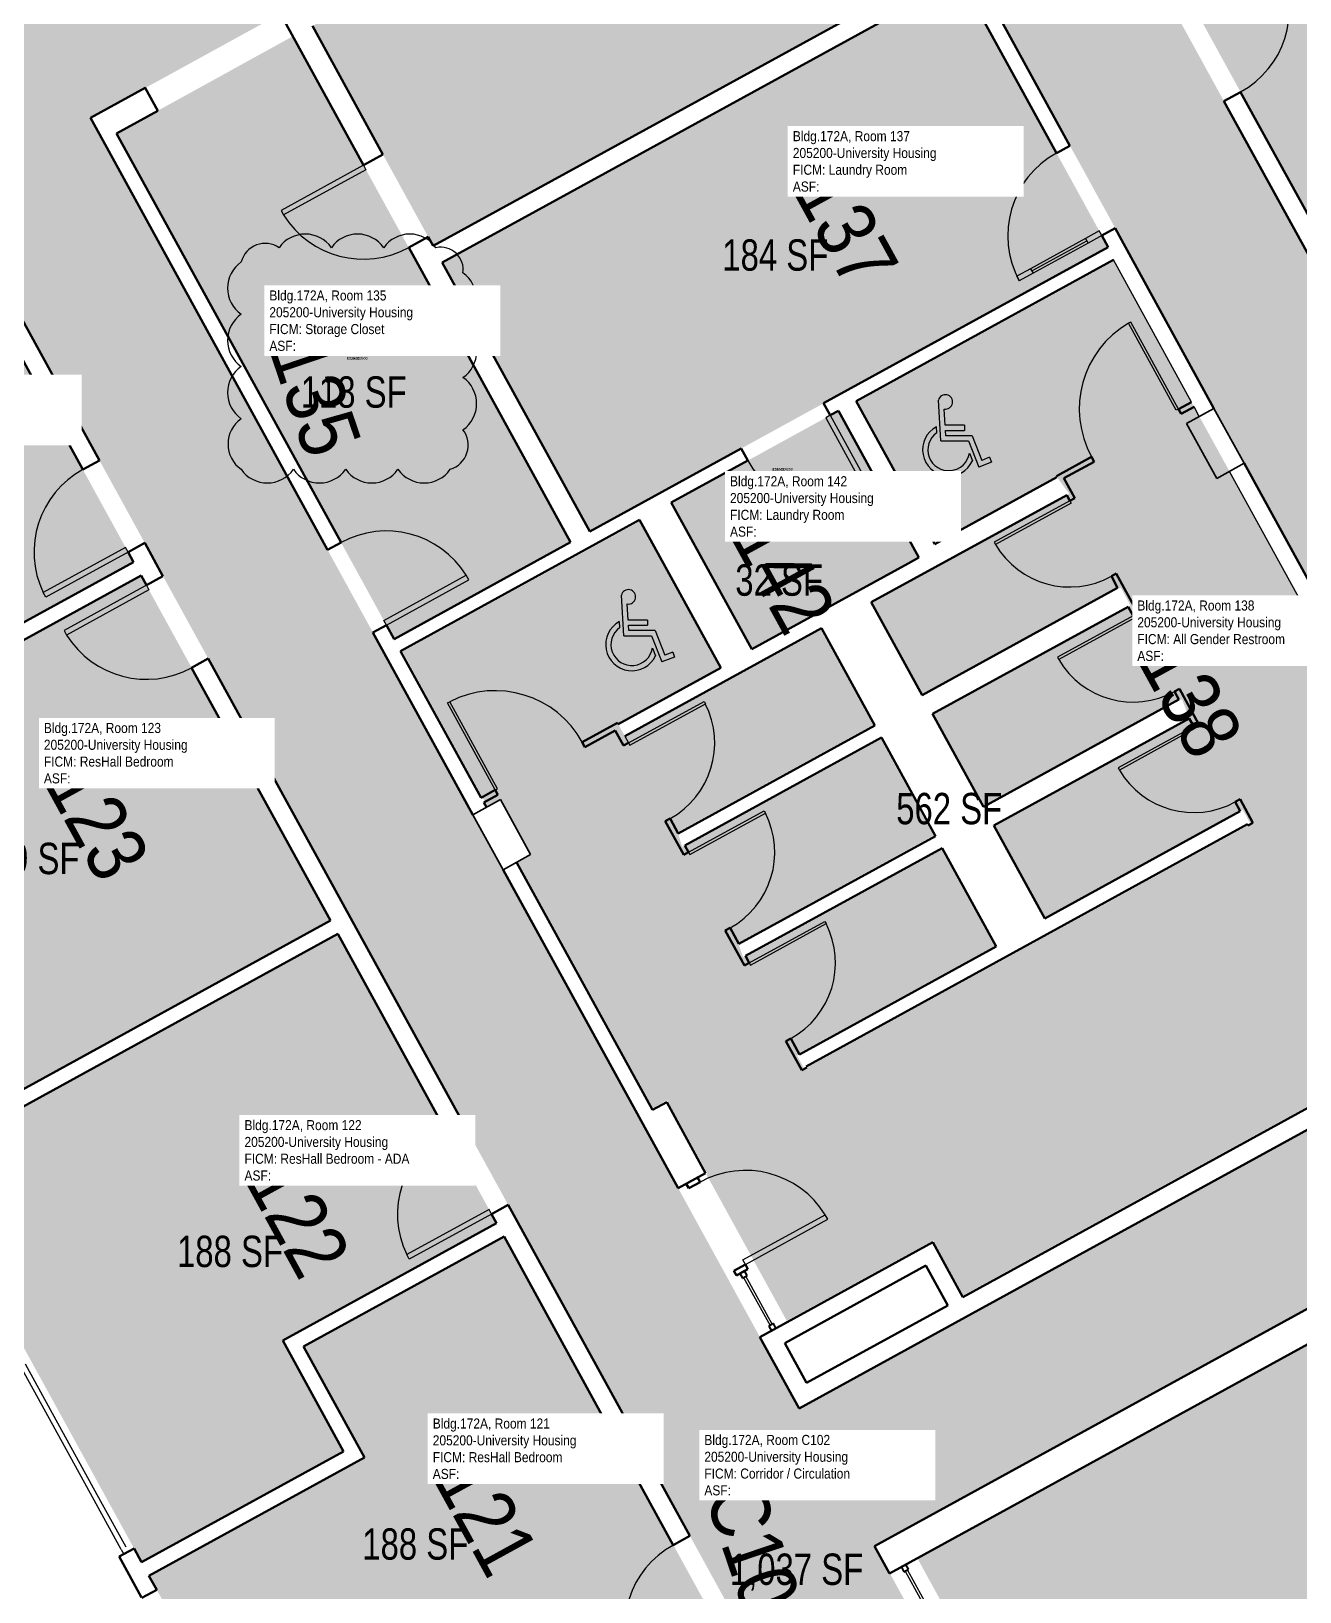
# Model space of a CAD drawing. Header units: inches. Extents: x 69231989 to 69233836, y 27661192 to 27663761.
# Drawn here: x 69232775 to 69233261, y 27661745 to 27662343 of the extents above; entities that cross this region are included whole.
import ezdxf
from ezdxf.enums import TextEntityAlignment as Align

# ---------------------------------------------------------------- set-up
doc = ezdxf.new("R2010")
doc.units = ezdxf.units.IN
doc.header["$LTSCALE"] = 100
doc.header["$MEASUREMENT"] = 0
doc.layers.get('0').update_dxf_attribs({"linetype": 'CONTINUOUS'})
for name, color, linetype in [('A-COLS', 5, 'CONTINUOUS'), ('A-DOOR', 2, 'CONTINUOUS'), ('A-GLAZ', 1, 'CONTINUOUS'), ('A-IDEN-ICON', 4, 'CONTINUOUS'), ('A-IDEN-RNUM', 7, 'CONTINUOUS'), ('A-IDEN-SNUM', 4, 'CONTINUOUS'), ('A-IDEN-VNUM', 4, 'CONTINUOUS'), ('A-WALL', 5, 'CONTINUOUS'), ('AREA-TEXT', 3, 'CONTINUOUS'), ('Rooms-Category-Color', 7, 'CONTINUOUS'), ('Rooms-College-Color', 7, 'CONTINUOUS'), ('Rooms-Department-Color', 7, 'CONTINUOUS'), ('Rooms-Division-Color', 7, 'CONTINUOUS'), ('Rooms-Information', 7, 'CONTINUOUS')]:
    doc.layers.add(name, color=color, linetype=linetype)
doc.layers.add('A-REV', color=1, linetype='CONTINUOUS', true_color=0xff0000)
doc.styles.add('CP_AREA', font='arial.ttf', dxfattribs={"height": 15})
doc.styles.add('CP_ROOMSNUMBER', font='arial.ttf', dxfattribs={"height": 1})
doc.styles.add('CP_ROOMVNUMBER', font='arial.ttf', dxfattribs={"width": 0.85, "height": 0.075})

# ---------------------------------------------------------------- blocks, each defined once
blk = doc.blocks.new('CPHC')
for p, q in [((5.49, 8), (5.01, 15.77)), ((6.31, 11), (6.12, 14.1)), ((4.7, 9.57), (4.63, 10.7)), ((10, 11), (6.31, 11)), ((6.37, 10), (10, 10)), ((6.43, 9), (6.37, 10)), ((11.48, 9), (6.43, 9)), ((10, 11), (10, 10)), ((11.48, 9), (13.31, 4.28)), ((5.49, 8), (10.79, 8)), ((10.79, 8), (12.74, 2.99)), ((10.95, 5.66), (11.53, 4.17)), ((15.18, 3.93), (12.74, 2.99)), ((14.82, 4.87), (13.31, 4.28)), ((14.82, 4.87), (15.18, 3.93))]:
    blk.add_line(p, q)
for centre, radius, start, end in [((6.35, 15.46), 1.38, 260.2584, 166.6451), ((7, 6.3), 5, 118.3454, 334.8586), ((7, 6.3), 4, 125.1719, 350.8537)]:
    blk.add_arc(centre, radius, start, end)

msp = doc.modelspace()

# ---------------------------------------------------------------- hatches: boundary and pattern name
at = {"layer": 'Rooms-Category-Color', "true_color": 0xadadad}
for points in [[(69232870.71, 27662349.36), (69233165.34, 27662511.1), (69233114.25, 27662661.49), (69232768.47, 27662544.03), (69232787.61, 27662487.69), (69232600.13, 27662424.01), (69232580.99, 27662480.34), (69232505.54, 27662454.71), (69232593.1, 27662196.95), (69232818.99, 27662320.96), (69232870.7, 27662349.37), (69232870.57, 27662349.28)], [(69232797.9, 27662309.76), (69232745.27, 27662280.86), (69232748.05, 27662275.8), (69232822.33, 27662140.47), (69232897.64, 27662003.28), (69232961.21, 27661887.46), (69233048.25, 27661728.9), (69233196.66, 27661458.53), (69233197.17, 27661457.6), (69233198.74, 27661454.75), (69233228.16, 27661401.15), (69233228.16, 27661401.15), (69233232.95, 27661392.42), (69233246.36, 27661368), (69233246.92, 27661368.31), (69233299.11, 27661396.96), (69233195.32, 27661586.04), (69233258.43, 27661620.68), (69233228.51, 27661675.19), (69233165.39, 27661640.54), (69233103.92, 27661752.52), (69233103.81, 27661752.46), (69233098.04, 27661762.98), (69233103.41, 27661765.93), (69233376.05, 27661915.58), (69233381.42, 27661918.53), (69233387.19, 27661908.01), (69233387.08, 27661907.95), (69233476.83, 27661744.44), (69233478.34, 27661741.7), (69233478.34, 27661741.7), (69233479.73, 27661739.16), (69233582.26, 27661552.38), (69233634.96, 27661581.31), (69233617.86, 27661612.47), (69233617.87, 27661612.47), (69233587.59, 27661667.64), (69233500.43, 27661826.42), (69233436.97, 27661942.02), (69233349.82, 27662100.8), (69233286.06, 27662216.95), (69233210.75, 27662354.14), (69233134.03, 27662493.92), (69233100.07, 27662475.28), (69233081.59, 27662465.14), (69233086.43, 27662456.32), (69233114.79, 27662404.66), (69233114.82, 27662404.61), (69233116.06, 27662402.3), (69233134.87, 27662368.01), (69233136.13, 27662365.71), (69233136.16, 27662365.66), (69233192.54, 27662262.95), (69233193.83, 27662260.59), (69233193.8, 27662260.57), (69233291.62, 27662082.25), (69233291.62, 27662082.25), (69233306.29, 27662055.51), (69233301.04, 27662052.63), (69233304.06, 27662047.13), (69233329.3, 27662001.15), (69233332.32, 27661995.65), (69233338.81, 27661996.21), (69233352.55, 27661971.15), (69233289.01, 27661936.27), (69233286.71, 27661935.01), (69233135.34, 27661851.92), (69233132.44, 27661850.33), (69233069.16, 27661815.59), (69233055.73, 27661840.05), (69233053.7, 27661843.85), (69233051.16, 27661848.48), (69233023.18, 27661899.46), (69233007.99, 27661927.13), (69233007.94, 27661927.11), (69232909.6, 27662106.27), (69232909.02, 27662107.32), (69232802.89, 27662300.68)], [(69233081.25, 27662453.54), (69232882.96, 27662344.7), (69232929.17, 27662260.52), (69233101.49, 27662355.04), (69233083.67, 27662387.51), (69233109.67, 27662401.78)], [(69233048.89, 27661988.37), (69233048.65, 27661988.82), (69233047.72, 27661988.3), (69233045.89, 27661993.85), (69233120.67, 27662034.9), (69233100.46, 27662071.72), (69233025.68, 27662030.67), (69233025.43, 27662031.11), (69233024.5, 27662030.59), (69233022.67, 27662036.15), (69233097.46, 27662077.2), (69233077.49, 27662113.58), (69233002.7, 27662072.53), (69232999.93, 27662077.57), (69233038.77, 27662098.89), (69233007.97, 27662155.01), (69232917.41, 27662105.29), (69232949.99, 27662045.94), (69232954.91, 27662048.64), (69232966.46, 27662027.6), (69232961.54, 27662024.9), (69233013.29, 27661930.61), (69233018.71, 27661933.58), (69233034.1, 27661905.53), (69233033.67, 27661905.29), (69233064.46, 27661849.19), (69233120.52, 27661879.96), (69233132.05, 27661858.96), (69233282.54, 27661941.56), (69233271.01, 27661962.57), (69233332.08, 27661996.09), (69233301.28, 27662052.19), (69233295.57, 27662049.05), (69233280.42, 27662076.67), (69233285.79, 27662079.62), (69233189.66, 27662254.74), (69233091.69, 27662200.96), (69233121.53, 27662146.6), (69233167.83, 27662172.01), (69233172.49, 27662165.73), (69233171.56, 27662165.21), (69233131.84, 27662143.41), (69233096.77, 27662124.16), (69233116.26, 27662088.66), (69233191.05, 27662129.71), (69233191.29, 27662129.27), (69233192.22, 27662129.78), (69233195.95, 27662122.99), (69233120.23, 27662081.43), (69233139.72, 27662045.93), (69233214.5, 27662086.98), (69233214.74, 27662086.54), (69233215.68, 27662087.05), (69233218.47, 27662079.74), (69233143.69, 27662038.69), (69233163.18, 27662003.19), (69233238.89, 27662044.75), (69233241.9, 27662039.28), (69233209.41, 27662021.44), (69233103.67, 27661963.4), (69233103.67, 27661963.4), (69233071.18, 27661945.56), (69233068.41, 27661950.6), (69233069.34, 27661951.11), (69233069.1, 27661951.55), (69233143.89, 27661992.6), (69233123.68, 27662029.42)]]:
    msp.add_hatch(color=253, dxfattribs=at).paths.add_polyline_path(points)
at = {"layer": 'Rooms-Category-Color', "true_color": 0x728ef3}
for points in [[(69233291, 27662223.01), (69233429.6, 27662299.09), (69233428.28, 27662301.5), (69233448.77, 27662312.75), (69233377.61, 27662442.38), (69233218.52, 27662355.06)], [(69233187.42, 27662260.07), (69233130.98, 27662362.89), (69233107.31, 27662349.9), (69233106.83, 27662349.7), (69233104.92, 27662348.65), (69232932.66, 27662254.16), (69232989.15, 27662151.24), (69233017.75, 27662166.93), (69233081.64, 27662202)], [(69232808.01, 27662303.56), (69232914.2, 27662110.09), (69232981.7, 27662147.15), (69232875.43, 27662340.75)], [(69232588.52, 27662174.17), (69232655.45, 27662052.23), (69232814.56, 27662139.56), (69232744.31, 27662267.55), (69232689.59, 27662237.51), (69232605.69, 27662191.46), (69232609.01, 27662185.42)], [(69233084.22, 27662197.43), (69233020.22, 27662162.3), (69233051.03, 27662106.18), (69233115.02, 27662141.31)], [(69232658.28, 27662047.08), (69232729.32, 27661917.66), (69232749.81, 27661928.91), (69232751.25, 27661926.28), (69232889.87, 27662002.37), (69232817.39, 27662134.41)], [(69232735.09, 27661907.14), (69232817.61, 27661756.8), (69232894.9, 27661799.23), (69232871.63, 27661841.63), (69232953.45, 27661886.55), (69232892.69, 27661997.22), (69232754.08, 27661921.13), (69232755.58, 27661918.39)], [(69233376.56, 27661902.17), (69233114.44, 27661758.29), (69233173.39, 27661650.91), (69233230.59, 27661682.31), (69233263.03, 27661623.21), (69233467.61, 27661735.5), (69233467.95, 27661735.69)], [(69232820.44, 27661751.65), (69232879.93, 27661643.28), (69232900.42, 27661654.53), (69232901.86, 27661651.9), (69233040.48, 27661727.99), (69232956.27, 27661881.4), (69232879.6, 27661839.31), (69232902.88, 27661796.91)]]:
    msp.add_hatch(color=171, dxfattribs=at).paths.add_polyline_path(points)
at = {"layer": 'Rooms-College-Color', "true_color": 0xadadad}
for points in [[(69232870.71, 27662349.36), (69233165.34, 27662511.1), (69233114.25, 27662661.49), (69232768.47, 27662544.03), (69232787.61, 27662487.69), (69232600.13, 27662424.01), (69232580.99, 27662480.34), (69232505.54, 27662454.71), (69232593.1, 27662196.95), (69232818.99, 27662320.96), (69232870.7, 27662349.37), (69232870.57, 27662349.28)], [(69232797.9, 27662309.76), (69232745.27, 27662280.86), (69232748.05, 27662275.8), (69232822.33, 27662140.47), (69232897.64, 27662003.28), (69232961.21, 27661887.46), (69233048.25, 27661728.9), (69233196.66, 27661458.53), (69233197.17, 27661457.6), (69233198.74, 27661454.75), (69233228.16, 27661401.15), (69233228.16, 27661401.15), (69233232.95, 27661392.42), (69233246.36, 27661368), (69233246.92, 27661368.31), (69233299.11, 27661396.96), (69233195.32, 27661586.04), (69233258.43, 27661620.68), (69233228.51, 27661675.19), (69233165.39, 27661640.54), (69233103.92, 27661752.52), (69233103.81, 27661752.46), (69233098.04, 27661762.98), (69233103.41, 27661765.93), (69233376.05, 27661915.58), (69233381.42, 27661918.53), (69233387.19, 27661908.01), (69233387.08, 27661907.95), (69233476.83, 27661744.44), (69233478.34, 27661741.7), (69233478.34, 27661741.7), (69233479.73, 27661739.16), (69233582.26, 27661552.38), (69233634.96, 27661581.31), (69233617.86, 27661612.47), (69233617.87, 27661612.47), (69233587.59, 27661667.64), (69233500.43, 27661826.42), (69233436.97, 27661942.02), (69233349.82, 27662100.8), (69233286.06, 27662216.95), (69233210.75, 27662354.14), (69233134.03, 27662493.92), (69233100.07, 27662475.28), (69233081.59, 27662465.14), (69233086.43, 27662456.32), (69233114.79, 27662404.66), (69233114.82, 27662404.61), (69233116.06, 27662402.3), (69233134.87, 27662368.01), (69233136.13, 27662365.71), (69233136.16, 27662365.66), (69233192.54, 27662262.95), (69233193.83, 27662260.59), (69233193.8, 27662260.57), (69233291.62, 27662082.25), (69233291.62, 27662082.25), (69233306.29, 27662055.51), (69233301.04, 27662052.63), (69233304.06, 27662047.13), (69233329.3, 27662001.15), (69233332.32, 27661995.65), (69233338.81, 27661996.21), (69233352.55, 27661971.15), (69233289.01, 27661936.27), (69233286.71, 27661935.01), (69233135.34, 27661851.92), (69233132.44, 27661850.33), (69233069.16, 27661815.59), (69233055.73, 27661840.05), (69233053.7, 27661843.85), (69233051.16, 27661848.48), (69233023.18, 27661899.46), (69233007.99, 27661927.13), (69233007.94, 27661927.11), (69232909.6, 27662106.27), (69232909.02, 27662107.32), (69232802.89, 27662300.68)], [(69233081.25, 27662453.54), (69232882.96, 27662344.7), (69232929.17, 27662260.52), (69233101.49, 27662355.04), (69233083.67, 27662387.51), (69233109.67, 27662401.78)], [(69233291, 27662223.01), (69233429.6, 27662299.09), (69233428.28, 27662301.5), (69233448.77, 27662312.75), (69233377.61, 27662442.38), (69233218.52, 27662355.06)], [(69233187.42, 27662260.07), (69233130.98, 27662362.89), (69233107.31, 27662349.9), (69233106.83, 27662349.7), (69233104.92, 27662348.65), (69232932.66, 27662254.16), (69232989.15, 27662151.24), (69233017.75, 27662166.93), (69233081.64, 27662202)], [(69232808.01, 27662303.56), (69232914.2, 27662110.09), (69232981.7, 27662147.15), (69232875.43, 27662340.75)], [(69232588.52, 27662174.17), (69232655.45, 27662052.23), (69232814.56, 27662139.56), (69232744.31, 27662267.55), (69232689.59, 27662237.51), (69232605.69, 27662191.46), (69232609.01, 27662185.42)], [(69233048.89, 27661988.37), (69233048.65, 27661988.82), (69233047.72, 27661988.3), (69233045.89, 27661993.85), (69233120.67, 27662034.9), (69233100.46, 27662071.72), (69233025.68, 27662030.67), (69233025.43, 27662031.11), (69233024.5, 27662030.59), (69233022.67, 27662036.15), (69233097.46, 27662077.2), (69233077.49, 27662113.58), (69233002.7, 27662072.53), (69232999.93, 27662077.57), (69233038.77, 27662098.89), (69233007.97, 27662155.01), (69232917.41, 27662105.29), (69232949.99, 27662045.94), (69232954.91, 27662048.64), (69232966.46, 27662027.6), (69232961.54, 27662024.9), (69233013.29, 27661930.61), (69233018.71, 27661933.58), (69233034.1, 27661905.53), (69233033.67, 27661905.29), (69233064.46, 27661849.19), (69233120.52, 27661879.96), (69233132.05, 27661858.96), (69233282.54, 27661941.56), (69233271.01, 27661962.57), (69233332.08, 27661996.09), (69233301.28, 27662052.19), (69233295.57, 27662049.05), (69233280.42, 27662076.67), (69233285.79, 27662079.62), (69233189.66, 27662254.74), (69233091.69, 27662200.96), (69233121.53, 27662146.6), (69233167.83, 27662172.01), (69233172.49, 27662165.73), (69233171.56, 27662165.21), (69233131.84, 27662143.41), (69233096.77, 27662124.16), (69233116.26, 27662088.66), (69233191.05, 27662129.71), (69233191.29, 27662129.27), (69233192.22, 27662129.78), (69233195.95, 27662122.99), (69233120.23, 27662081.43), (69233139.72, 27662045.93), (69233214.5, 27662086.98), (69233214.74, 27662086.54), (69233215.68, 27662087.05), (69233218.47, 27662079.74), (69233143.69, 27662038.69), (69233163.18, 27662003.19), (69233238.89, 27662044.75), (69233241.9, 27662039.28), (69233209.41, 27662021.44), (69233103.67, 27661963.4), (69233103.67, 27661963.4), (69233071.18, 27661945.56), (69233068.41, 27661950.6), (69233069.34, 27661951.11), (69233069.1, 27661951.55), (69233143.89, 27661992.6), (69233123.68, 27662029.42)], [(69233084.22, 27662197.43), (69233020.22, 27662162.3), (69233051.03, 27662106.18), (69233115.02, 27662141.31)], [(69232658.28, 27662047.08), (69232729.32, 27661917.66), (69232749.81, 27661928.91), (69232751.25, 27661926.28), (69232889.87, 27662002.37), (69232817.39, 27662134.41)], [(69232735.09, 27661907.14), (69232817.61, 27661756.8), (69232894.9, 27661799.23), (69232871.63, 27661841.63), (69232953.45, 27661886.55), (69232892.69, 27661997.22), (69232754.08, 27661921.13), (69232755.58, 27661918.39)], [(69233376.56, 27661902.17), (69233114.44, 27661758.29), (69233173.39, 27661650.91), (69233230.59, 27661682.31), (69233263.03, 27661623.21), (69233467.61, 27661735.5), (69233467.95, 27661735.69)], [(69232820.44, 27661751.65), (69232879.93, 27661643.28), (69232900.42, 27661654.53), (69232901.86, 27661651.9), (69233040.48, 27661727.99), (69232956.27, 27661881.4), (69232879.6, 27661839.31), (69232902.88, 27661796.91)]]:
    msp.add_hatch(color=253, dxfattribs=at).paths.add_polyline_path(points)
at = {"layer": 'Rooms-Department-Color', "true_color": 0xacacac}
for points in [[(69232870.71, 27662349.36), (69233165.34, 27662511.1), (69233114.25, 27662661.49), (69232768.47, 27662544.03), (69232787.61, 27662487.69), (69232600.13, 27662424.01), (69232580.99, 27662480.34), (69232505.54, 27662454.71), (69232593.1, 27662196.95), (69232818.99, 27662320.96), (69232870.7, 27662349.37), (69232870.57, 27662349.28)], [(69232797.9, 27662309.76), (69232745.27, 27662280.86), (69232748.05, 27662275.8), (69232822.33, 27662140.47), (69232897.64, 27662003.28), (69232961.21, 27661887.46), (69233048.25, 27661728.9), (69233196.66, 27661458.53), (69233197.17, 27661457.6), (69233198.74, 27661454.75), (69233228.16, 27661401.15), (69233228.16, 27661401.15), (69233232.95, 27661392.42), (69233246.36, 27661368), (69233246.92, 27661368.31), (69233299.11, 27661396.96), (69233195.32, 27661586.04), (69233258.43, 27661620.68), (69233228.51, 27661675.19), (69233165.39, 27661640.54), (69233103.92, 27661752.52), (69233103.81, 27661752.46), (69233098.04, 27661762.98), (69233103.41, 27661765.93), (69233376.05, 27661915.58), (69233381.42, 27661918.53), (69233387.19, 27661908.01), (69233387.08, 27661907.95), (69233476.83, 27661744.44), (69233478.34, 27661741.7), (69233478.34, 27661741.7), (69233479.73, 27661739.16), (69233582.26, 27661552.38), (69233634.96, 27661581.31), (69233617.86, 27661612.47), (69233617.87, 27661612.47), (69233587.59, 27661667.64), (69233500.43, 27661826.42), (69233436.97, 27661942.02), (69233349.82, 27662100.8), (69233286.06, 27662216.95), (69233210.75, 27662354.14), (69233134.03, 27662493.92), (69233100.07, 27662475.28), (69233081.59, 27662465.14), (69233086.43, 27662456.32), (69233114.79, 27662404.66), (69233114.82, 27662404.61), (69233116.06, 27662402.3), (69233134.87, 27662368.01), (69233136.13, 27662365.71), (69233136.16, 27662365.66), (69233192.54, 27662262.95), (69233193.83, 27662260.59), (69233193.8, 27662260.57), (69233291.62, 27662082.25), (69233291.62, 27662082.25), (69233306.29, 27662055.51), (69233301.04, 27662052.63), (69233304.06, 27662047.13), (69233329.3, 27662001.15), (69233332.32, 27661995.65), (69233338.81, 27661996.21), (69233352.55, 27661971.15), (69233289.01, 27661936.27), (69233286.71, 27661935.01), (69233135.34, 27661851.92), (69233132.44, 27661850.33), (69233069.16, 27661815.59), (69233055.73, 27661840.05), (69233053.7, 27661843.85), (69233051.16, 27661848.48), (69233023.18, 27661899.46), (69233007.99, 27661927.13), (69233007.94, 27661927.11), (69232909.6, 27662106.27), (69232909.02, 27662107.32), (69232802.89, 27662300.68)], [(69233081.25, 27662453.54), (69232882.96, 27662344.7), (69232929.17, 27662260.52), (69233101.49, 27662355.04), (69233083.67, 27662387.51), (69233109.67, 27662401.78)], [(69233048.89, 27661988.37), (69233048.65, 27661988.82), (69233047.72, 27661988.3), (69233045.89, 27661993.85), (69233120.67, 27662034.9), (69233100.46, 27662071.72), (69233025.68, 27662030.67), (69233025.43, 27662031.11), (69233024.5, 27662030.59), (69233022.67, 27662036.15), (69233097.46, 27662077.2), (69233077.49, 27662113.58), (69233002.7, 27662072.53), (69232999.93, 27662077.57), (69233038.77, 27662098.89), (69233007.97, 27662155.01), (69232917.41, 27662105.29), (69232949.99, 27662045.94), (69232954.91, 27662048.64), (69232966.46, 27662027.6), (69232961.54, 27662024.9), (69233013.29, 27661930.61), (69233018.71, 27661933.58), (69233034.1, 27661905.53), (69233033.67, 27661905.29), (69233064.46, 27661849.19), (69233120.52, 27661879.96), (69233132.05, 27661858.96), (69233282.54, 27661941.56), (69233271.01, 27661962.57), (69233332.08, 27661996.09), (69233301.28, 27662052.19), (69233295.57, 27662049.05), (69233280.42, 27662076.67), (69233285.79, 27662079.62), (69233189.66, 27662254.74), (69233091.69, 27662200.96), (69233121.53, 27662146.6), (69233167.83, 27662172.01), (69233172.49, 27662165.73), (69233171.56, 27662165.21), (69233131.84, 27662143.41), (69233096.77, 27662124.16), (69233116.26, 27662088.66), (69233191.05, 27662129.71), (69233191.29, 27662129.27), (69233192.22, 27662129.78), (69233195.95, 27662122.99), (69233120.23, 27662081.43), (69233139.72, 27662045.93), (69233214.5, 27662086.98), (69233214.74, 27662086.54), (69233215.68, 27662087.05), (69233218.47, 27662079.74), (69233143.69, 27662038.69), (69233163.18, 27662003.19), (69233238.89, 27662044.75), (69233241.9, 27662039.28), (69233209.41, 27662021.44), (69233103.67, 27661963.4), (69233103.67, 27661963.4), (69233071.18, 27661945.56), (69233068.41, 27661950.6), (69233069.34, 27661951.11), (69233069.1, 27661951.55), (69233143.89, 27661992.6), (69233123.68, 27662029.42)]]:
    msp.add_hatch(color=253, dxfattribs=at).paths.add_polyline_path(points)
at = {"layer": 'Rooms-Department-Color', "true_color": 0x604aed}
for points in [[(69233291, 27662223.01), (69233429.6, 27662299.09), (69233428.28, 27662301.5), (69233448.77, 27662312.75), (69233377.61, 27662442.38), (69233218.52, 27662355.06)], [(69233187.42, 27662260.07), (69233130.98, 27662362.89), (69233107.31, 27662349.9), (69233106.83, 27662349.7), (69233104.92, 27662348.65), (69232932.66, 27662254.16), (69232989.15, 27662151.24), (69233017.75, 27662166.93), (69233081.64, 27662202)], [(69232808.01, 27662303.56), (69232914.2, 27662110.09), (69232981.7, 27662147.15), (69232875.43, 27662340.75)], [(69232588.52, 27662174.17), (69232655.45, 27662052.23), (69232814.56, 27662139.56), (69232744.31, 27662267.55), (69232689.59, 27662237.51), (69232605.69, 27662191.46), (69232609.01, 27662185.42)], [(69233084.22, 27662197.43), (69233020.22, 27662162.3), (69233051.03, 27662106.18), (69233115.02, 27662141.31)], [(69232658.28, 27662047.08), (69232729.32, 27661917.66), (69232749.81, 27661928.91), (69232751.25, 27661926.28), (69232889.87, 27662002.37), (69232817.39, 27662134.41)], [(69232735.09, 27661907.14), (69232817.61, 27661756.8), (69232894.9, 27661799.23), (69232871.63, 27661841.63), (69232953.45, 27661886.55), (69232892.69, 27661997.22), (69232754.08, 27661921.13), (69232755.58, 27661918.39)], [(69233376.56, 27661902.17), (69233114.44, 27661758.29), (69233173.39, 27661650.91), (69233230.59, 27661682.31), (69233263.03, 27661623.21), (69233467.61, 27661735.5), (69233467.95, 27661735.69)], [(69232820.44, 27661751.65), (69232879.93, 27661643.28), (69232900.42, 27661654.53), (69232901.86, 27661651.9), (69233040.48, 27661727.99), (69232956.27, 27661881.4), (69232879.6, 27661839.31), (69232902.88, 27661796.91)]]:
    msp.add_hatch(color=173, dxfattribs=at).paths.add_polyline_path(points)
at = {"layer": 'Rooms-Division-Color', "true_color": 0xadadad}
for points in [[(69232870.71, 27662349.36), (69233165.34, 27662511.1), (69233114.25, 27662661.49), (69232768.47, 27662544.03), (69232787.61, 27662487.69), (69232600.13, 27662424.01), (69232580.99, 27662480.34), (69232505.54, 27662454.71), (69232593.1, 27662196.95), (69232818.99, 27662320.96), (69232870.7, 27662349.37), (69232870.57, 27662349.28)], [(69232797.9, 27662309.76), (69232745.27, 27662280.86), (69232748.05, 27662275.8), (69232822.33, 27662140.47), (69232897.64, 27662003.28), (69232961.21, 27661887.46), (69233048.25, 27661728.9), (69233196.66, 27661458.53), (69233197.17, 27661457.6), (69233198.74, 27661454.75), (69233228.16, 27661401.15), (69233228.16, 27661401.15), (69233232.95, 27661392.42), (69233246.36, 27661368), (69233246.92, 27661368.31), (69233299.11, 27661396.96), (69233195.32, 27661586.04), (69233258.43, 27661620.68), (69233228.51, 27661675.19), (69233165.39, 27661640.54), (69233103.92, 27661752.52), (69233103.81, 27661752.46), (69233098.04, 27661762.98), (69233103.41, 27661765.93), (69233376.05, 27661915.58), (69233381.42, 27661918.53), (69233387.19, 27661908.01), (69233387.08, 27661907.95), (69233476.83, 27661744.44), (69233478.34, 27661741.7), (69233478.34, 27661741.7), (69233479.73, 27661739.16), (69233582.26, 27661552.38), (69233634.96, 27661581.31), (69233617.86, 27661612.47), (69233617.87, 27661612.47), (69233587.59, 27661667.64), (69233500.43, 27661826.42), (69233436.97, 27661942.02), (69233349.82, 27662100.8), (69233286.06, 27662216.95), (69233210.75, 27662354.14), (69233134.03, 27662493.92), (69233100.07, 27662475.28), (69233081.59, 27662465.14), (69233086.43, 27662456.32), (69233114.79, 27662404.66), (69233114.82, 27662404.61), (69233116.06, 27662402.3), (69233134.87, 27662368.01), (69233136.13, 27662365.71), (69233136.16, 27662365.66), (69233192.54, 27662262.95), (69233193.83, 27662260.59), (69233193.8, 27662260.57), (69233291.62, 27662082.25), (69233291.62, 27662082.25), (69233306.29, 27662055.51), (69233301.04, 27662052.63), (69233304.06, 27662047.13), (69233329.3, 27662001.15), (69233332.32, 27661995.65), (69233338.81, 27661996.21), (69233352.55, 27661971.15), (69233289.01, 27661936.27), (69233286.71, 27661935.01), (69233135.34, 27661851.92), (69233132.44, 27661850.33), (69233069.16, 27661815.59), (69233055.73, 27661840.05), (69233053.7, 27661843.85), (69233051.16, 27661848.48), (69233023.18, 27661899.46), (69233007.99, 27661927.13), (69233007.94, 27661927.11), (69232909.6, 27662106.27), (69232909.02, 27662107.32), (69232802.89, 27662300.68)], [(69233081.25, 27662453.54), (69232882.96, 27662344.7), (69232929.17, 27662260.52), (69233101.49, 27662355.04), (69233083.67, 27662387.51), (69233109.67, 27662401.78)], [(69233048.89, 27661988.37), (69233048.65, 27661988.82), (69233047.72, 27661988.3), (69233045.89, 27661993.85), (69233120.67, 27662034.9), (69233100.46, 27662071.72), (69233025.68, 27662030.67), (69233025.43, 27662031.11), (69233024.5, 27662030.59), (69233022.67, 27662036.15), (69233097.46, 27662077.2), (69233077.49, 27662113.58), (69233002.7, 27662072.53), (69232999.93, 27662077.57), (69233038.77, 27662098.89), (69233007.97, 27662155.01), (69232917.41, 27662105.29), (69232949.99, 27662045.94), (69232954.91, 27662048.64), (69232966.46, 27662027.6), (69232961.54, 27662024.9), (69233013.29, 27661930.61), (69233018.71, 27661933.58), (69233034.1, 27661905.53), (69233033.67, 27661905.29), (69233064.46, 27661849.19), (69233120.52, 27661879.96), (69233132.05, 27661858.96), (69233282.54, 27661941.56), (69233271.01, 27661962.57), (69233332.08, 27661996.09), (69233301.28, 27662052.19), (69233295.57, 27662049.05), (69233280.42, 27662076.67), (69233285.79, 27662079.62), (69233189.66, 27662254.74), (69233091.69, 27662200.96), (69233121.53, 27662146.6), (69233167.83, 27662172.01), (69233172.49, 27662165.73), (69233171.56, 27662165.21), (69233131.84, 27662143.41), (69233096.77, 27662124.16), (69233116.26, 27662088.66), (69233191.05, 27662129.71), (69233191.29, 27662129.27), (69233192.22, 27662129.78), (69233195.95, 27662122.99), (69233120.23, 27662081.43), (69233139.72, 27662045.93), (69233214.5, 27662086.98), (69233214.74, 27662086.54), (69233215.68, 27662087.05), (69233218.47, 27662079.74), (69233143.69, 27662038.69), (69233163.18, 27662003.19), (69233238.89, 27662044.75), (69233241.9, 27662039.28), (69233209.41, 27662021.44), (69233103.67, 27661963.4), (69233103.67, 27661963.4), (69233071.18, 27661945.56), (69233068.41, 27661950.6), (69233069.34, 27661951.11), (69233069.1, 27661951.55), (69233143.89, 27661992.6), (69233123.68, 27662029.42)]]:
    msp.add_hatch(color=253, dxfattribs=at).paths.add_polyline_path(points)
at = {"layer": 'Rooms-Division-Color', "true_color": 0x604aed}
for points in [[(69233291, 27662223.01), (69233429.6, 27662299.09), (69233428.28, 27662301.5), (69233448.77, 27662312.75), (69233377.61, 27662442.38), (69233218.52, 27662355.06)], [(69233187.42, 27662260.07), (69233130.98, 27662362.89), (69233107.31, 27662349.9), (69233106.83, 27662349.7), (69233104.92, 27662348.65), (69232932.66, 27662254.16), (69232989.15, 27662151.24), (69233017.75, 27662166.93), (69233081.64, 27662202)], [(69232808.01, 27662303.56), (69232914.2, 27662110.09), (69232981.7, 27662147.15), (69232875.43, 27662340.75)], [(69232588.52, 27662174.17), (69232655.45, 27662052.23), (69232814.56, 27662139.56), (69232744.31, 27662267.55), (69232689.59, 27662237.51), (69232605.69, 27662191.46), (69232609.01, 27662185.42)], [(69233084.22, 27662197.43), (69233020.22, 27662162.3), (69233051.03, 27662106.18), (69233115.02, 27662141.31)], [(69232658.28, 27662047.08), (69232729.32, 27661917.66), (69232749.81, 27661928.91), (69232751.25, 27661926.28), (69232889.87, 27662002.37), (69232817.39, 27662134.41)], [(69232735.09, 27661907.14), (69232817.61, 27661756.8), (69232894.9, 27661799.23), (69232871.63, 27661841.63), (69232953.45, 27661886.55), (69232892.69, 27661997.22), (69232754.08, 27661921.13), (69232755.58, 27661918.39)], [(69233376.56, 27661902.17), (69233114.44, 27661758.29), (69233173.39, 27661650.91), (69233230.59, 27661682.31), (69233263.03, 27661623.21), (69233467.61, 27661735.5), (69233467.95, 27661735.69)], [(69232820.44, 27661751.65), (69232879.93, 27661643.28), (69232900.42, 27661654.53), (69232901.86, 27661651.9), (69233040.48, 27661727.99), (69232956.27, 27661881.4), (69232879.6, 27661839.31), (69232902.88, 27661796.91)]]:
    msp.add_hatch(color=173, dxfattribs=at).paths.add_polyline_path(points)

# ---------------------------------------------------------------- linework, layer by layer
at = {"layer": 'A-COLS', "lineweight": 35}
for p, q in [((69233217.39, 27662192.61), (69233227.91, 27662198.38)), ((69233227.91, 27662198.38), (69233239.46, 27662177.34)), ((69233228.94, 27662171.57), (69233217.39, 27662192.61)), ((69233239.46, 27662177.34), (69233228.94, 27662171.57)), ((69232944.39, 27662042.87), (69232954.91, 27662048.64)), ((69232954.91, 27662048.64), (69232966.46, 27662027.59)), ((69232955.94, 27662021.82), (69232944.39, 27662042.87)), ((69232966.46, 27662027.59), (69232955.94, 27662021.82))]:
    msp.add_line(p, q, dxfattribs=at)
at = {"layer": 'A-DOOR'}
for p, q in [((69232902.49, 27662291.45), (69232870.98, 27662274.15)), ((69232902.49, 27662291.45), (69232903.46, 27662289.69)), ((69232903.46, 27662289.69), (69232871.95, 27662272.4)), ((69232870.98, 27662274.15), (69232871.95, 27662272.4)), ((69233184.01, 27662266.27), (69233178.75, 27662263.38)), ((69233184.98, 27662264.51), (69233184.01, 27662266.27)), ((69233178.75, 27662263.38), (69233157.72, 27662251.83)), ((69233158.2, 27662250.96), (69233179.24, 27662262.5)), ((69233179.72, 27662261.63), (69233158.68, 27662250.08)), ((69233178.75, 27662263.38), (69233179.72, 27662261.63)), ((69233184.98, 27662264.51), (69233179.72, 27662261.63)), ((69233157.72, 27662251.83), (69233152.46, 27662248.94)), ((69233153.42, 27662247.19), (69233152.46, 27662248.94)), ((69233158.68, 27662250.08), (69233153.42, 27662247.19)), ((69233157.72, 27662251.83), (69233158.68, 27662250.08)), ((69233196.1, 27662231.41), (69233195.23, 27662230.93)), ((69233213.5, 27662197.63), (69233195.23, 27662230.93)), ((69233214.37, 27662198.11), (69233196.1, 27662231.41)), ((69233081.1, 27662195.72), (69233079.35, 27662194.75)), ((69233079.35, 27662194.75), (69233096.67, 27662163.2)), ((69233081.1, 27662195.72), (69233098.42, 27662164.16)), ((69233214.37, 27662198.11), (69233213.5, 27662197.63)), ((69233098.42, 27662164.16), (69233096.67, 27662163.2)), ((69233172.76, 27662163.02), (69233143.85, 27662147.15)), ((69233173.24, 27662162.15), (69233144.33, 27662146.27)), ((69233172.76, 27662163.02), (69233173.24, 27662162.15)), ((69233143.85, 27662147.15), (69233144.33, 27662146.27)), ((69232811.5, 27662145.14), (69232779.99, 27662127.85)), ((69232812.46, 27662143.39), (69232780.95, 27662126.09)), ((69232812.46, 27662143.39), (69232811.5, 27662145.14)), ((69232819.44, 27662130.68), (69232787.93, 27662113.38)), ((69232820.4, 27662128.92), (69232788.89, 27662111.63)), ((69232819.44, 27662130.68), (69232820.4, 27662128.92)), ((69232910.3, 27662117.2), (69232941.81, 27662134.5)), ((69232911.26, 27662115.45), (69232942.77, 27662132.75)), ((69232942.77, 27662132.75), (69232941.81, 27662134.5)), ((69232780.95, 27662126.09), (69232779.99, 27662127.85)), ((69232911.26, 27662115.45), (69232910.3, 27662117.2)), ((69233196.94, 27662118.97), (69233168.03, 27662103.1)), ((69233197.42, 27662118.1), (69233168.51, 27662102.22)), ((69233196.94, 27662118.97), (69233197.42, 27662118.1)), ((69232787.93, 27662113.38), (69232788.89, 27662111.63)), ((69233168.03, 27662103.1), (69233168.51, 27662102.22)), ((69232934.63, 27662085.63), (69232935.51, 27662086.11)), ((69232952.91, 27662052.33), (69232934.63, 27662085.63)), ((69232953.79, 27662052.81), (69232935.51, 27662086.11)), ((69233003.9, 27662070.33), (69233032.82, 27662086.21)), ((69233004.38, 27662069.46), (69233033.3, 27662085.33)), ((69233032.82, 27662086.21), (69233033.3, 27662085.33)), ((69233220.16, 27662076.68), (69233191.24, 27662060.8)), ((69233220.64, 27662075.8), (69233191.72, 27662059.93)), ((69233220.16, 27662076.68), (69233220.64, 27662075.8)), ((69233003.9, 27662070.33), (69233004.38, 27662069.46)), ((69233191.24, 27662060.8), (69233191.72, 27662059.93)), ((69232952.91, 27662052.33), (69232953.79, 27662052.81)), ((69233026.88, 27662028.48), (69233055.79, 27662044.35)), ((69233027.36, 27662027.6), (69233056.27, 27662043.47)), ((69233055.79, 27662044.35), (69233056.27, 27662043.47)), ((69233026.88, 27662028.48), (69233027.36, 27662027.6)), ((69233050.1, 27661986.18), (69233079.01, 27662002.05)), ((69233050.58, 27661985.3), (69233079.49, 27662001.17)), ((69233079.01, 27662002.05), (69233079.49, 27662001.17)), ((69233050.1, 27661986.18), (69233050.58, 27661985.3)), ((69232950.56, 27661891.81), (69232919.05, 27661874.51)), ((69232951.52, 27661890.05), (69232920.01, 27661872.76)), ((69232951.52, 27661890.05), (69232950.56, 27661891.81)), ((69233047.68, 27661872.49), (69233079.19, 27661889.79)), ((69233080.15, 27661888.03), (69233079.19, 27661889.79)), ((69233048.64, 27661870.74), (69233080.15, 27661888.03)), ((69232920.01, 27661872.76), (69232919.05, 27661874.51)), ((69233048.64, 27661870.74), (69233047.68, 27661872.49))]:
    msp.add_line(p, q, dxfattribs=at)
at = {"layer": 'A-DOOR', "lineweight": 25}
for centre, radius, start, end in [((69233220.75, 27662351), 36, 298.76336, 25.57862), ((69233184.98, 27662264.51), 36, 118.76281, 208.76281), ((69232902.49, 27662291.45), 36, 211.94755, 298.76281), ((69233214.37, 27662198.11), 38, 120.25338, 208.74543), ((69233081.1, 27662195.72), 36, 208.76281, 298.76281), ((69232812.46, 27662143.39), 36, 118.76281, 205.57807), ((69232911.26, 27662115.45), 36, 31.94755, 118.76281), ((69233172.76, 27662163.02), 33, 210.49931, 298.76281), ((69232819.44, 27662130.68), 36, 211.94755, 298.76281), ((69233196.94, 27662118.97), 33, 210.49931, 298.76281), ((69232952.91, 27662052.33), 38, 28.76281, 117.25485), ((69233003.9, 27662070.33), 33, 298.76281, 27.02631), ((69233220.16, 27662076.68), 33, 210.49931, 298.76281), ((69233026.88, 27662028.48), 33, 298.76281, 27.02631), ((69233050.1, 27661986.18), 33, 298.76281, 27.02631), ((69232951.52, 27661890.05), 36, 118.76281, 205.57807), ((69233048.64, 27661870.74), 36, 31.94755, 118.76281), ((69233038.38, 27661731.82), 36, 118.76281, 205.57807)]:
    msp.add_arc(centre, radius, start, end, dxfattribs=at)
at = {"layer": 'A-GLAZ', "lineweight": 40, "extrusion": (0, 0, -1)}
for p, q in [((69233048.29, 27661868.26), (69233046.54, 27661867.3)), ((69233046.54, 27661867.3), (69233047.5, 27661865.55)), ((69233047.5, 27661865.55), (69233049.25, 27661866.51)), ((69233049.25, 27661866.51), (69233048.29, 27661868.26)), ((69233059.36, 27661848.1), (69233057.6, 27661847.14)), ((69233060.32, 27661846.35), (69233059.36, 27661848.1)), ((69233057.6, 27661847.14), (69233058.57, 27661845.38)), ((69233058.57, 27661845.38), (69233060.32, 27661846.35))]:
    msp.add_line(p, q, dxfattribs=at)
at = {"layer": 'A-GLAZ'}
for p, q in [((69233048.81, 27661866.27), (69233047.94, 27661865.79)), ((69233058.92, 27661847.86), (69233048.81, 27661866.27)), ((69233047.94, 27661865.79), (69233058.04, 27661847.38)), ((69233058.04, 27661847.38), (69233058.92, 27661847.86)), ((69232780.94, 27661814.26), (69232771.32, 27661831.79)), ((69232773.07, 27661832.76), (69232782.69, 27661815.22)), ((69232800.19, 27661779.2), (69232780.94, 27661814.26)), ((69232782.69, 27661815.22), (69232801.94, 27661780.16)), ((69232809.81, 27661761.66), (69232800.19, 27661779.2)), ((69232801.94, 27661780.16), (69232811.57, 27661762.63)), ((69232809.81, 27661761.66), (69232810.77, 27661759.91)), ((69233110.59, 27661753.9), (69233109.72, 27661753.42)), ((69233109.72, 27661753.42), (69233128.2, 27661719.75)), ((69233129.07, 27661720.23), (69233110.59, 27661753.9))]:
    msp.add_line(p, q, dxfattribs=at)
at = {"layer": 'A-GLAZ', "lineweight": 40}
for p, q in [((69233110.07, 27661755.89), (69233108.32, 27661754.93)), ((69233108.32, 27661754.93), (69233109.28, 27661753.18)), ((69233109.28, 27661753.18), (69233111.03, 27661754.14)), ((69233111.03, 27661754.14), (69233110.07, 27661755.89))]:
    msp.add_line(p, q, dxfattribs=at)
at = {"layer": 'A-REV'}
msp.add_lwpolyline([(69232855.71, 27662175.04, 0.520567), (69232875.71, 27662175.04, 0.520567), (69232895.71, 27662175.04, 0.520567), (69232915.71, 27662175.04, 0.520567), (69232935.71, 27662175.04, 0.520567), (69232940.58, 27662190.18, 0.520567), (69232940.58, 27662210.18, 0.520567), (69232940.58, 27662230.18, 0.520567), (69232940.58, 27662250.18, 0.520567), (69232930.25, 27662259.86, 0.520567), (69232910.25, 27662259.86, 0.520567), (69232890.25, 27662259.86, 0.520567), (69232870.25, 27662259.86, 0.520567), (69232855.71, 27662254.4, 0.520567), (69232855.71, 27662234.4, 0.520567), (69232855.71, 27662214.4, 0.520567), (69232855.71, 27662194.4, 0.520567)], format="xyb", close=True, dxfattribs=at)
at = {"layer": 'A-WALL', "lineweight": 50}
for p, q in [((69233130.98, 27662362.89), (69233167.65, 27662296.07)), ((69233172.8, 27662298.9), (69233136.13, 27662365.71)), ((69233101.49, 27662355.04), (69232929.17, 27662260.52)), ((69232870.7, 27662349.37), (69232902.49, 27662291.45)), ((69232909.94, 27662295.54), (69232882.96, 27662344.7)), ((69232932.66, 27662254.16), (69233104.98, 27662348.69)), ((69233238.07, 27662319.44), (69233231.71, 27662315.95)), ((69233231.71, 27662315.95), (69233329.16, 27662138.44)), ((69233291, 27662223.01), (69233238.07, 27662319.44)), ((69232798.05, 27662309.5), (69232802.86, 27662300.73)), ((69232808.03, 27662303.51), (69232823.79, 27662312.22)), ((69232893.94, 27662147.01), (69232808.03, 27662303.51)), ((69232802.88, 27662300.69), (69232888.79, 27662144.18)), ((69233167.65, 27662296.07), (69233172.8, 27662298.9)), ((69232902.49, 27662291.45), (69232909.94, 27662295.54)), ((69232801.49, 27662178.43), (69232745.43, 27662280.57)), ((69232744.31, 27662267.55), (69232795.14, 27662174.95)), ((69233190.13, 27662267.34), (69233184.98, 27662264.51)), ((69233192.57, 27662262.89), (69233190.13, 27662267.34)), ((69232927.27, 27662263.98), (69232919.82, 27662259.89)), ((69232929.17, 27662260.52), (69232927.27, 27662263.98)), ((69233187.42, 27662260.07), (69233078.57, 27662200.32)), ((69233184.98, 27662264.51), (69233187.42, 27662260.07)), ((69233192.54, 27662262.88), (69233192.57, 27662262.89)), ((69233227.91, 27662198.38), (69233192.54, 27662262.88)), ((69232919.82, 27662259.89), (69232981.7, 27662147.15)), ((69232989.15, 27662151.24), (69232932.66, 27662254.16)), ((69233091.01, 27662201.16), (69233189.42, 27662255.18)), ((69233121.1, 27662146.36), (69233091.01, 27662201.16)), ((69233219.27, 27662200.8), (69233214.37, 27662198.11)), ((69233078.57, 27662200.32), (69233081.1, 27662195.72)), ((69233084.22, 27662197.43), (69233081.1, 27662195.72)), ((69233084.22, 27662197.43), (69233090.09, 27662186.74)), ((69233214.37, 27662198.11), (69233215.4, 27662196.25)), ((69233215.4, 27662196.25), (69233220.29, 27662198.93)), ((69233047.01, 27662183), (69232989.15, 27662151.24)), ((69233049.54, 27662178.39), (69233047.01, 27662183)), ((69233090.09, 27662186.74), (69233115.02, 27662141.31)), ((69232795.14, 27662174.95), (69232801.49, 27662178.43)), ((69233049.54, 27662178.39), (69233020.22, 27662162.3)), ((69233181.06, 27662179.83), (69233167.59, 27662172.45)), ((69233170.47, 27662171.61), (69233182.08, 27662177.97)), ((69233182.08, 27662177.97), (69233181.06, 27662179.83)), ((69233291.62, 27662082.25), (69233239.46, 27662177.34)), ((69233167.83, 27662172.01), (69233121.1, 27662146.36)), ((69233167.83, 27662172.01), (69233167.59, 27662172.45)), ((69233174.62, 27662164.05), (69233170.47, 27662171.61)), ((69233096.77, 27662124.16), (69233171.56, 27662165.21)), ((69233171.56, 27662165.21), (69233172.76, 27662163.02)), ((69233051.03, 27662106.18), (69233020.22, 27662162.3)), ((69233172.76, 27662163.02), (69233174.62, 27662164.05)), ((69232916.73, 27662105.49), (69233008.17, 27662155.68)), ((69233008.17, 27662155.68), (69233039.22, 27662099.13)), ((69232818.82, 27662146.88), (69232812.46, 27662143.39)), ((69232825.79, 27662134.17), (69232818.82, 27662146.88)), ((69232888.79, 27662144.18), (69232893.94, 27662147.01)), ((69232981.7, 27662147.15), (69232914.2, 27662110.09)), ((69232812.46, 27662143.39), (69232814.56, 27662139.56)), ((69233115.02, 27662141.31), (69233110.92, 27662139.06)), ((69232814.56, 27662139.56), (69232655.45, 27662052.23)), ((69233110.92, 27662139.06), (69233051.03, 27662106.18)), ((69233190.5, 27662135.12), (69233188.64, 27662134.09)), ((69233198.8, 27662120), (69233190.5, 27662135.12)), ((69232658.28, 27662047.08), (69232817.39, 27662134.41)), ((69232817.39, 27662134.41), (69232819.44, 27662130.68)), ((69232819.44, 27662130.68), (69232825.79, 27662134.17)), ((69233191.05, 27662129.71), (69233116.26, 27662088.66)), ((69233191.05, 27662129.71), (69233188.64, 27662134.09)), ((69233116.26, 27662088.66), (69233096.77, 27662124.16)), ((69233120.23, 27662081.43), (69233195.02, 27662122.48)), ((69233195.02, 27662122.48), (69233196.94, 27662118.97)), ((69233196.94, 27662118.97), (69233198.8, 27662120)), ((69232911.26, 27662115.45), (69232906.11, 27662112.62)), ((69232906.11, 27662112.62), (69232944.4, 27662042.87)), ((69232914.2, 27662110.09), (69232911.26, 27662115.45)), ((69233002.46, 27662072.96), (69233077.69, 27662114.26)), ((69233077.69, 27662114.26), (69233098.14, 27662077)), ((69232947.53, 27662049.38), (69232916.73, 27662105.49)), ((69232843.12, 27662102.61), (69232836.76, 27662099.12)), ((69232836.76, 27662099.12), (69232889.87, 27662002.37)), ((69232940.55, 27661925.1), (69232843.12, 27662102.61)), ((69233039.22, 27662099.13), (69232999.93, 27662077.57)), ((69233214.5, 27662086.98), (69233139.72, 27662045.93)), ((69233214.68, 27662091.07), (69233212.82, 27662090.04)), ((69233214.5, 27662086.98), (69233212.82, 27662090.04)), ((69233222.02, 27662077.7), (69233214.68, 27662091.07)), ((69233139.72, 27662045.93), (69233120.23, 27662081.43)), ((69232999.69, 27662078.01), (69232986.22, 27662070.61)), ((69232987.24, 27662068.75), (69232998.85, 27662075.12)), ((69232998.85, 27662075.12), (69233002.04, 27662069.31)), ((69232999.93, 27662077.57), (69232999.69, 27662078.01)), ((69233098.14, 27662077), (69233022.91, 27662035.71)), ((69233143.69, 27662038.69), (69233218.47, 27662079.74)), ((69233220.16, 27662076.68), (69233218.47, 27662079.74)), ((69233220.16, 27662076.68), (69233222.02, 27662077.7)), ((69232986.22, 27662070.61), (69232987.24, 27662068.75)), ((69233002.04, 27662069.31), (69233003.9, 27662070.33)), ((69233025.43, 27662031.11), (69233100.66, 27662072.4)), ((69233100.66, 27662072.4), (69233121.35, 27662034.71)), ((69232952.91, 27662052.33), (69232947.53, 27662049.38)), ((69232953.93, 27662050.46), (69232952.91, 27662052.33)), ((69232948.55, 27662047.51), (69232953.93, 27662050.46)), ((69232949.55, 27662045.7), (69232948.55, 27662047.51)), ((69233237.9, 27662048.77), (69233236.04, 27662047.75)), ((69233236.04, 27662047.75), (69233237.96, 27662044.24)), ((69233242.83, 27662039.78), (69233237.9, 27662048.77)), ((69233019.78, 27662041.41), (69233017.92, 27662040.38)), ((69233017.92, 27662040.38), (69233025.02, 27662027.45)), ((69233022.91, 27662035.71), (69233019.78, 27662041.41)), ((69233071.87, 27661946.51), (69233240.73, 27662039.2)), ((69233237.96, 27662044.24), (69233163.18, 27662003.19)), ((69233240.73, 27662039.2), (69233240.97, 27662038.76)), ((69233240.97, 27662038.76), (69233242.83, 27662039.78)), ((69233121.35, 27662034.71), (69233046.12, 27661993.42)), ((69233163.18, 27662003.19), (69233143.69, 27662038.69)), ((69233025.02, 27662027.45), (69233026.88, 27662028.48)), ((69233026.88, 27662028.48), (69233025.43, 27662031.11)), ((69233048.65, 27661988.82), (69233123.87, 27662030.11)), ((69233123.87, 27662030.11), (69233144.57, 27661992.41)), ((69232955.95, 27662021.83), (69233007.94, 27661927.11)), ((69233013.09, 27661929.93), (69232961.1, 27662024.66)), ((69232889.87, 27662002.37), (69232751.25, 27661926.28)), ((69233042.76, 27661999.55), (69233040.89, 27661998.52)), ((69233040.89, 27661998.52), (69233048.23, 27661985.16)), ((69233046.12, 27661993.42), (69233042.76, 27661999.55)), ((69232754.08, 27661921.13), (69232892.69, 27661997.22)), ((69232892.69, 27661997.22), (69232934.2, 27661921.61)), ((69233144.57, 27661992.41), (69233069.34, 27661951.11)), ((69233048.23, 27661985.16), (69233050.1, 27661986.18)), ((69233050.1, 27661986.18), (69233048.65, 27661988.82)), ((69233135.34, 27661851.92), (69233352.55, 27661971.15)), ((69233065.97, 27661957.25), (69233064.11, 27661956.23)), ((69233064.11, 27661956.23), (69233070.25, 27661945.05)), ((69233069.34, 27661951.11), (69233065.97, 27661957.25)), ((69233070.25, 27661945.05), (69233072.11, 27661946.07)), ((69233072.11, 27661946.07), (69233071.87, 27661946.51)), ((69233283.22, 27661941.36), (69233131.85, 27661858.28)), ((69233018.51, 27661932.91), (69233013.09, 27661929.93)), ((69233033.42, 27661905.73), (69233018.51, 27661932.91)), ((69233007.99, 27661927.13), (69233022.91, 27661899.96)), ((69232934.2, 27661921.61), (69232940.55, 27661925.1)), ((69233381.42, 27661918.53), (69233098.04, 27661762.98)), ((69233022.91, 27661899.96), (69233033.42, 27661905.73)), ((69233026.94, 27661899.89), (69233031.32, 27661902.29)), ((69233031.32, 27661902.29), (69233030.36, 27661904.05)), ((69233103.81, 27661752.46), (69233376.56, 27661902.17)), ((69233025.97, 27661901.64), (69233026.94, 27661899.89)), ((69232957.88, 27661893.54), (69232951.52, 27661890.05)), ((69232951.52, 27661890.05), (69232953.45, 27661886.55)), ((69233027.41, 27661766.87), (69232957.88, 27661893.54)), ((69232953.45, 27661886.55), (69232871.63, 27661841.63)), ((69232879.6, 27661839.31), (69232956.27, 27661881.4)), ((69232956.27, 27661881.4), (69233021.05, 27661763.38)), ((69233120.32, 27661879.28), (69233054.14, 27661842.95)), ((69233131.85, 27661858.28), (69233120.32, 27661879.28)), ((69233048.64, 27661870.74), (69233044.26, 27661868.33)), ((69233044.26, 27661868.33), (69233045.22, 27661866.58)), ((69233045.22, 27661866.58), (69233049.6, 27661868.98)), ((69233049.6, 27661868.98), (69233048.64, 27661870.74)), ((69233063.68, 27661840.63), (69233117.7, 27661870.29)), ((69233117.7, 27661870.29), (69233126.04, 27661855.09)), ((69233126.04, 27661855.09), (69233072.02, 27661825.44)), ((69233069.16, 27661815.59), (69233135.34, 27661851.92)), ((69233054.14, 27661842.95), (69233069.16, 27661815.59)), ((69232871.63, 27661841.63), (69232894.9, 27661799.23)), ((69232902.88, 27661796.91), (69232879.6, 27661839.31)), ((69233072.02, 27661825.44), (69233063.68, 27661840.63)), ((69232894.9, 27661799.23), (69232817.61, 27661756.8)), ((69232820.44, 27661751.65), (69232902.88, 27661796.91)), ((69233021.05, 27661763.38), (69233027.41, 27661766.87)), ((69232814.72, 27661762.08), (69232809.02, 27661758.95)), ((69232809.02, 27661758.95), (69232817.63, 27661743.27)), ((69232817.61, 27661756.8), (69232814.72, 27661762.08)), ((69233098.04, 27661762.98), (69233103.81, 27661752.46)), ((69232823.39, 27661746.28), (69232820.44, 27661751.65)), ((69232817.69, 27661743.16), (69232823.39, 27661746.28))]:
    msp.add_line(p, q, dxfattribs=at)
at = {"layer": 'A-WALL'}
for p, q in [((69233219.27, 27662200.8), (69233189.42, 27662255.18)), ((69233222.29, 27662195.3), (69233220.29, 27662198.93)), ((69233286.03, 27662079.18), (69233233.84, 27662174.26)), ((69233002.46, 27662072.96), (69233003.9, 27662070.33))]:
    msp.add_line(p, q, dxfattribs=at)
at = {"layer": 'A-WALL', "lineweight": 50}
msp.add_lwpolyline([(69232823.79, 27662312.22), (69232818.98, 27662320.98), (69232798.05, 27662309.5)], dxfattribs=at)

# ---------------------------------------------------------------- block references
at = {"layer": 'A-IDEN-ICON', "xscale": 2, "yscale": 2, "zscale": 2}
for p in [(69233112.43, 27662169.92), (69232991.18, 27662095.34)]:
    msp.add_blockref('CPHC', p, dxfattribs=at)

# ---------------------------------------------------------------- texts
at = {"layer": 'A-IDEN-RNUM', "style": 'CP_ROOMSNUMBER'}
for s, p in [('0137-00', (69233066.77, 27662281.27)), ('0135-00', (69232896.16, 27662217.01)), ('0142-00', (69233058.83, 27662174.57)), ('0138-00', (69233227.41, 27662117.33)), ('0123-00', (69232780.23, 27662054.78)), ('0122-00', (69232856.98, 27661902.8)), ('0121-00', (69232929.01, 27661788.6))]:
    msp.add_text(s, height=1, dxfattribs=at).set_placement(p)
at = {"layer": 'A-IDEN-SNUM', "style": 'CP_ROOMSNUMBER'}
for s, p in [('172A013700', (69233066.77, 27662281.27)), ('172A013500', (69232896.16, 27662217.01)), ('172A014200', (69233058.83, 27662174.57)), ('172A013800', (69233227.41, 27662117.33)), ('172A012300', (69232780.23, 27662054.78)), ('172A012200', (69232856.98, 27661902.8)), ('172A012100', (69232929.01, 27661788.6))]:
    msp.add_text(s, height=1, dxfattribs=at).set_placement(p)
at = {"layer": 'A-IDEN-VNUM', "style": 'CP_ROOMVNUMBER', "width": 0.85}
for s, rotation, p in [('137', 298.76281, (69233066.77, 27662281.27)), ('135', 288.76281, (69232866.49, 27662220.31)), ('142', 298.76281, (69233042.74, 27662149.21)), ('138', 298.76281, (69233198.58, 27662101.66)), ('123', 298.76281, (69232780.23, 27662054.78)), ('122', 298.76281, (69232856.98, 27661902.8)), ('121', 298.76281, (69232929.01, 27661788.6)), ('C102', 288.76281, (69233032.92, 27661782.32))]:
    msp.add_text(s, height=22.5, rotation=rotation, dxfattribs=at).set_placement(p)
at = {"layer": 'AREA-TEXT', "style": 'CP_AREA', "width": 0.75}
for s, p in [('184 SF', (69233060.06, 27662257.06)), ('118 SF', (69232898.75, 27662204.62)), ('32 SF', (69233061.53, 27662132.66)), ('562 SF', (69233126.6, 27662045.21)), ('189 SF', (69232773.6, 27662026.12)), ('188 SF', (69232851.43, 27661875.75)), ('188 SF', (69232922.32, 27661763.77)), ('1,037 SF', (69233068.19, 27661754.11))]:
    msp.add_text(s, height=12, dxfattribs=at).set_placement(p, align=Align.MIDDLE_CENTER)

# ---------------------------------------------------------------- next in the draw order: texts
at = {"layer": 'Rooms-Information', "char_height": 3.8571, "width": 86.4, "attachment_point": 7, "style": 'CP_ROOMVNUMBER', "bg_fill": 3, "box_fill_scale": 1.5, "bg_fill_color": 256, "bg_fill_true_color": 13158600, "bg_fill_transparency": 0}
for s, insert in [('Bldg.172A, Room 137^M^J205200-University Housing^M^JFICM: Laundry Room^M^JASF: ', (69233066.77, 27662281.27)), ('Bldg.172A, Room 135^M^J205200-University Housing^M^JFICM: Storage Closet^M^JASF: ', (69232866.49, 27662220.31)), ('Bldg.172A, Room 124^M^J205200-University Housing^M^JFICM: ResHall Bedroom^M^JASF: ', (69232706.39, 27662186.12)), ('Bldg.172A, Room 142^M^J205200-University Housing^M^JFICM: Laundry Room^M^JASF: ', (69233042.74, 27662149.21)), ('Bldg.172A, Room 138^M^J205200-University Housing^M^JFICM: All Gender Restroom^M^JASF: ', (69233198.58, 27662101.66)), ('Bldg.172A, Room 123^M^J205200-University Housing^M^JFICM: ResHall Bedroom^M^JASF: ', (69232780.23, 27662054.78)), ('Bldg.172A, Room 122^M^J205200-University Housing^M^JFICM: ResHall Bedroom - ADA^M^JASF: ', (69232856.98, 27661902.8)), ('Bldg.172A, Room 121^M^J205200-University Housing^M^JFICM: ResHall Bedroom^M^JASF: ', (69232929.01, 27661788.6)), ('Bldg.172A, Room C102^M^J205200-University Housing^M^JFICM: Corridor / Circulation^M^JASF: ', (69233032.92, 27661782.32))]:
    msp.add_mtext(s, dxfattribs=dict(at, insert=insert))

doc.saveas('drawing.dxf')
